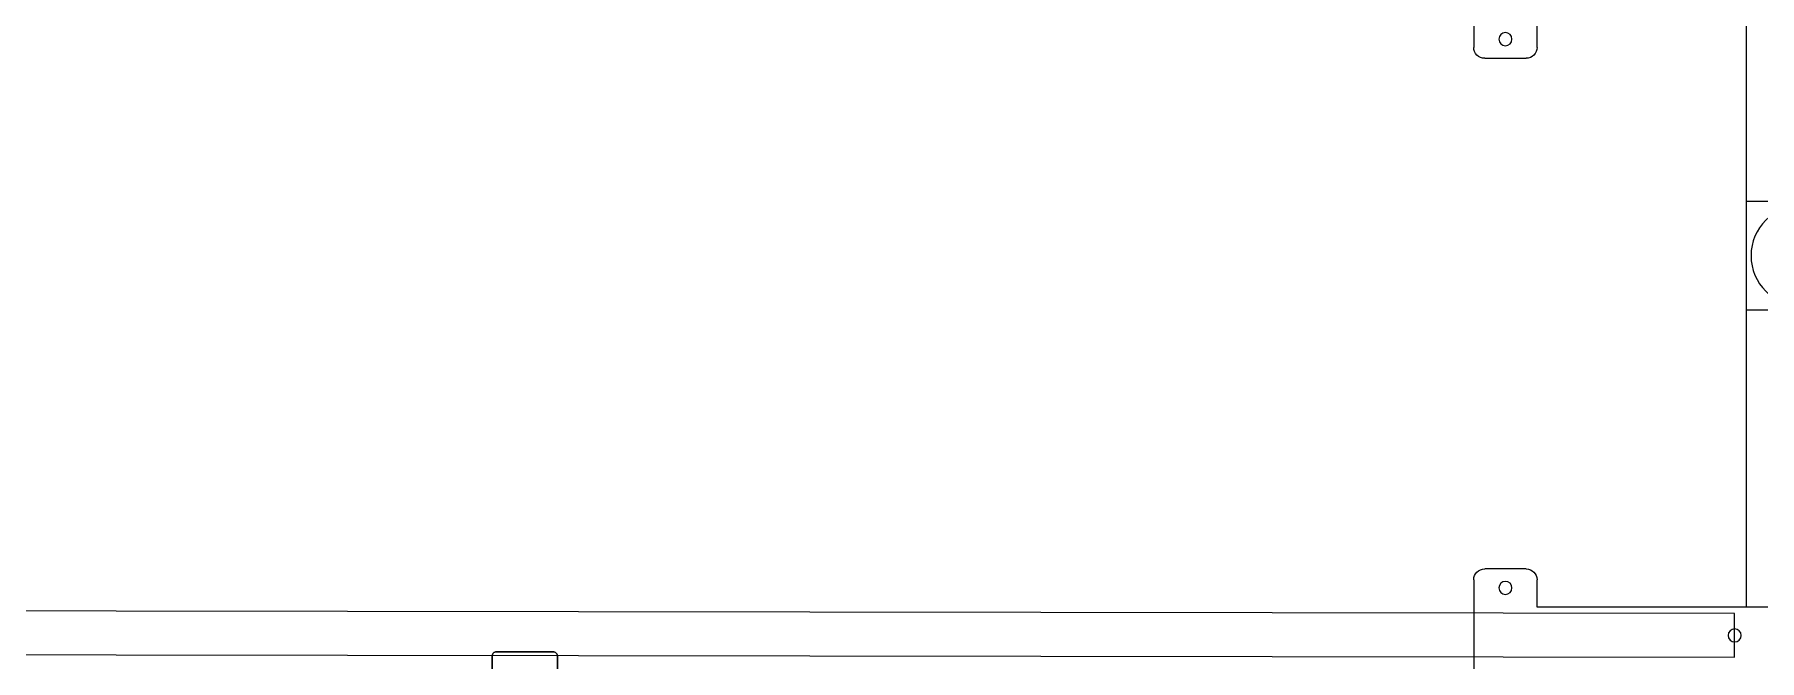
# Model space of a CAD drawing. Header units: millimetres. Extents: x 151130 to 215929, y 2134 to 34533.
# Drawn here: x 154496 to 155286, y 32620 to 32907 of the extents above; entities that cross this region are included whole.
import ezdxf

# ---------------------------------------------------------------- set-up
doc = ezdxf.new("R2010")
doc.units = ezdxf.units.MM
for name, color, linetype in [('2D', 7, 'Continuous'), ('MUEBLES', 8, 'Continuous'), ('OH!-Furniture', 7, 'Continuous')]:
    doc.layers.add(name, color=color, linetype=linetype)

# ---------------------------------------------------------------- blocks, each defined once
blk = doc.blocks.new('SP.LI.5LCD.120R')
at = {"layer": '2D'}
for p, q in [((-150, 471.5), (-150, 420.5)), ((-121, 420.5), (-121, 433)), ((-25, 164), (-25, 433)), ((-145, 415.5), (-126, 415.5)), ((-25, 350), (25, 350)), ((25, 300), (-25, 300)), ((-150, 176.5), (-150, 125.5)), ((-126, 181.5), (-145, 181.5)), ((-121, 164), (-121, 176.5)), ((121, 164), (-121, 164))]:
    blk.add_line(p, q, dxfattribs=at)
at = {"layer": '2D', "extrusion": (0, 0, -1)}
for centre, major_axis, start_param, end_param in [((-135.5, 424.25), (-2.12, 2.12), 0.785398, 7.068583), ((-145, 420.5), (3.54, 3.54), 2.356194, 3.926991), ((-126, 420.5), (-3.54, 3.54), 2.356194, 3.926991), ((0, 325), (-16.26, 16.26), 0.785398, 7.068583), ((-145, 176.5), (-3.54, 3.54), 5.497787, 7.068583), ((-135.5, 172.75), (-2.12, 2.12), 0.785398, 7.068583), ((-126, 176.5), (3.54, 3.54), -0.785398, 0.785398), ((-30.5, 151), (-2.12, 2.12), 0.785398, 7.068583)]:
    blk.add_ellipse(centre, major_axis=major_axis, ratio=1, start_param=start_param, end_param=end_param, dxfattribs=at)
blk = doc.blocks.new('GANCHO C DOBLE-flat-4')
at = {"layer": 'OH!-Furniture', "color": 2, "flags": 128}
for points in [[(-96.05, 745.78), (-96.02, 746.17), (-95.91, 746.56), (-95.72, 746.89), (-95.47, 747.2), (-95.16, 747.45), (-94.83, 747.64), (-94.44, 747.75), (-94.05, 747.78), (-94.44, 747.75), (-94.83, 747.64), (-95.16, 747.45), (-95.47, 747.2), (-95.72, 746.89), (-95.91, 746.56), (-96.02, 746.17)], [(-68.06, 747.81), (-94.05, 747.81)], [(-68.06, 747.78), (-67.67, 747.75), (-67.28, 747.64), (-66.95, 747.45), (-66.65, 747.2), (-66.4, 746.89), (-66.2, 746.56), (-66.09, 746.17), (-66.06, 745.78), (-66.09, 746.17), (-66.2, 746.56), (-66.4, 746.89), (-66.65, 747.2), (-66.95, 747.45), (-67.28, 747.64), (-67.67, 747.75)]]:
    blk.add_lwpolyline(points, close=True, dxfattribs=at)
for points in [[(-66.06, 745.78), (-66.06, 731), (-96.05, 731)], [(-96.05, 731), (-96.05, 745.78), (-96.05, 731), (-66.06, 731), (-66.06, 745.78)]]:
    blk.add_lwpolyline(points, dxfattribs=at)
blk = doc.blocks.new('1000 DOBLE')
at = {"layer": 'OH!-Furniture', "color": 2, "xscale": -1}
blk.add_blockref('GANCHO C DOBLE-flat-4', (1967.47, -113.6), dxfattribs=at)
blk = doc.blocks.new('MR12')
at = {"layer": 'MUEBLES'}
blk.add_lwpolyline([(-4143, -459.04), (-2130.5, -462), (-2130.5, -442), (-4143, -439.04)], close=True, dxfattribs=at)
blk.add_blockref('SP.LI.5LCD.120R', (-2100, -603))
at = {"layer": 'OH!-Furniture'}
blk.add_blockref('1000 DOBLE', (-4733.27, -1093.71), dxfattribs=at)

msp = doc.modelspace()

# ---------------------------------------------------------------- block references
at = {"color": 5}
msp.add_blockref('MR12', (157405.04, 33083.3), dxfattribs=at)

doc.saveas('drawing.dxf')
